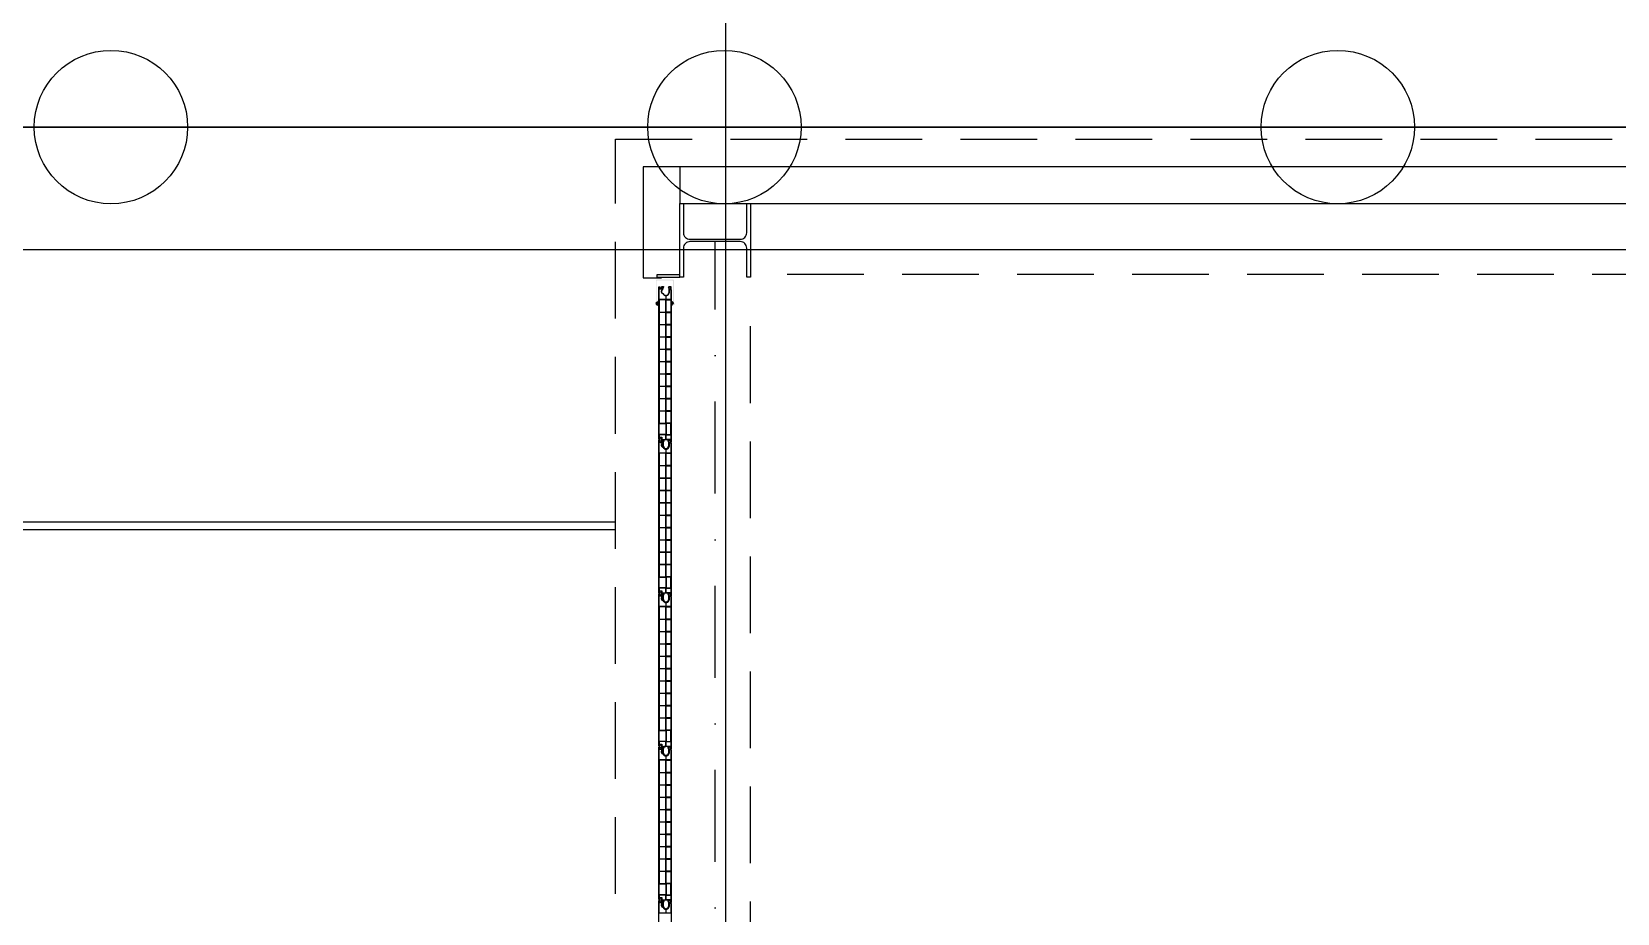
# Model space of a CAD drawing. Header units: millimetres. Extents: x -10134 to 185601, y -10232 to 93662.
# Drawn here: x 27921 to 33090, y 85847 to 88721 of the extents above; entities that cross this region are included whole.
import ezdxf

# ---------------------------------------------------------------- set-up
doc = ezdxf.new("R2010")
doc.units = ezdxf.units.MM
doc.header["$LTSCALE"] = 100
doc.linetypes.add('B0302', pattern=[6, 3, -1.5, 0, -1.5])
doc.linetypes.add('B0403', pattern=[3.75, 2.5, -1.25])
for name, color, linetype in [('A--L21', 8, 'Continuous'), ('A--L28', 8, 'Continuous'), ('AL$7A---_STRAMIEN', 1, 'Continuous'), ('AL22----', 8, 'Continuous'), ('Terreinsituatie', 7, 'Continuous')]:
    doc.layers.add(name, color=color, linetype=linetype)
pattern_1 = [(135, (30079.8289, 87714.69243), (0.3535534, 0.3535534), []), (45, (30079.8289, 87714.69243), (1.0606602, 0.3535534), [1.25, -0.75])]

msp = doc.modelspace()

# ---------------------------------------------------------------- hatches: boundary and pattern name
at = {"layer": 'A--L21'}
h = msp.add_hatch(dxfattribs=at)
h.set_pattern_fill('ANSI33', color=256, scale=4, angle=-90, style=0)
h.set_pattern_definition([(135, (30079.8289, 87714.6924), (0.7071068, 0.7071068), []), (135, (30079.1218, 87714.6924), (0.7071068, 0.7071068), [0.5, -0.25])])
edge = h.paths.add_edge_path()
edge.add_arc((29977.1, 87912.6), 0.2, 90, 135.0013, ccw=False)
edge.add_line((29977.1, 87912.8), (29985.1, 87912.8))
edge.add_arc((29985.1, 87912.6), 0.2, 45.0005, 90, ccw=False)
edge.add_line((29985.3, 87912.7), (29985.4, 87912.6))
edge.add_arc((29985.5, 87912.8), 0.2, 225.0005, 314.9995)
edge.add_line((29985.7, 87912.6), (29985.8, 87912.7))
edge.add_arc((29985.9, 87912.6), 0.2, 90, 134.9995, ccw=False)
edge.add_line((29985.9, 87912.8), (29993.9, 87912.8))
edge.add_arc((29993.9, 87912.6), 0.2, 44.9987, 90, ccw=False)
edge.add_line((29994.1, 87912.7), (29994.5, 87912.3))
edge.add_arc((29994.6, 87912.5), 0.2, 224.9987, 270)
edge.add_line((29994.6, 87912.3), (30003.4, 87912.3))
edge.add_arc((30003.4, 87912.5), 0.2, 270, 314.9995)
edge.add_line((30003.6, 87912.3), (30004, 87912.7))
edge.add_arc((30004.1, 87912.6), 0.2, 90, 134.9995, ccw=False)
edge.add_line((30004.1, 87912.8), (30013.8, 87912.8))
edge.add_arc((30013.8, 87912.6), 0.2, 0, 90, ccw=False)
edge.add_line((30014, 87912.6), (30014, 87833))
edge.add_arc((30013.8, 87833), 0.2, -90, 0, ccw=False)
edge.add_line((30013.8, 87832.8), (30009.5, 87832.8))
edge.add_arc((30009.5, 87833), 0.2, 180, 270, ccw=False)
edge.add_line((30009.3, 87833), (30009.3, 87835.6))
edge.add_arc((30009.5, 87835.6), 0.2, 90, 180, ccw=False)
edge.add_line((30009.5, 87835.8), (30010.1, 87835.8))
edge.add_arc((30010.1, 87835.6), 0.2, 0, 90, ccw=False)
edge.add_line((30010.3, 87835.6), (30010.3, 87834.5))
edge.add_arc((30010.5, 87834.5), 0.2, 180, 270)
edge.add_line((30010.5, 87834.3), (30012.3, 87834.3))
edge.add_arc((30012.3, 87834.5), 0.2, 270, 360)
edge.add_line((30012.5, 87834.5), (30012.5, 87839.6))
edge.add_arc((30012.3, 87839.6), 0.2, 360, 450)
edge.add_line((30012.3, 87839.8), (30010.5, 87839.8))
edge.add_arc((30010.5, 87839.6), 0.2, 90, 180)
edge.add_line((30010.3, 87839.6), (30010.3, 87838.5))
edge.add_arc((30010.1, 87838.5), 0.2, -90, 0, ccw=False)
edge.add_line((30010.1, 87838.3), (30009.5, 87838.3))
edge.add_arc((30009.5, 87838.5), 0.2, 180, 270, ccw=False)
edge.add_line((30009.3, 87838.5), (30009.3, 87842.6))
edge.add_arc((30009.5, 87842.6), 0.2, 90, 180, ccw=False)
edge.add_line((30009.5, 87842.8), (30010.1, 87842.8))
edge.add_arc((30010.1, 87842.6), 0.2, 0, 90, ccw=False)
edge.add_line((30010.3, 87842.6), (30010.3, 87841.5))
edge.add_arc((30010.5, 87841.5), 0.2, 180, 270)
edge.add_line((30010.5, 87841.3), (30011.8, 87841.3))
edge.add_arc((30011.8, 87841.5), 0.2, 270, 360)
edge.add_line((30012, 87841.5), (30012, 87908.9))
edge.add_arc((30011.8, 87908.9), 0.2, 0, 45.0004)
edge.add_line((30012, 87909), (30010.3, 87910.7))
edge.add_arc((30010.1, 87910.6), 0.2, 45.0004, 90)
edge.add_line((30010.1, 87910.8), (29960.9, 87910.8))
edge.add_arc((29960.9, 87910.6), 0.2, 90, 135)
edge.add_line((29960.8, 87910.7), (29959.1, 87909))
edge.add_arc((29959.2, 87908.9), 0.2, 135, 180)
edge.add_line((29959, 87908.9), (29959, 87841.5))
edge.add_arc((29959.2, 87841.5), 0.2, 180, 270)
edge.add_line((29959.2, 87841.3), (29960.3, 87841.3))
edge.add_arc((29960.3, 87841.5), 0.2, 270, 360)
edge.add_line((29960.5, 87841.5), (29960.5, 87842.6))
edge.add_arc((29960.7, 87842.6), 0.2, 90, 180, ccw=False)
edge.add_line((29960.7, 87842.8), (29961.3, 87842.8))
edge.add_arc((29961.3, 87842.6), 0.2, 0, 90, ccw=False)
edge.add_line((29961.5, 87842.6), (29961.5, 87840))
edge.add_arc((29961.3, 87840), 0.2, -90, 0, ccw=False)
edge.add_line((29961.3, 87839.8), (29960.7, 87839.8))
edge.add_arc((29960.7, 87839.6), 0.2, 90, 180)
edge.add_line((29960.5, 87839.6), (29960.5, 87834))
edge.add_arc((29960.7, 87834), 0.2, 180.0068, 320.5866)
edge.add_line((29960.9, 87833.8), (29961.2, 87834.2))
edge.add_arc((29961.3, 87834.1), 0.2, 0.0012, 140.5811, ccw=False)
edge.add_line((29961.5, 87834.1), (29961.5, 87833))
edge.add_arc((29961.3, 87833), 0.2, -90, 0, ccw=False)
edge.add_line((29961.3, 87832.8), (29959.2, 87832.8))
edge.add_arc((29959.2, 87833), 0.2, 180, 270, ccw=False)
edge.add_line((29959, 87833), (29959, 87839.6))
edge.add_arc((29958.8, 87839.6), 0.2, 360, 450)
edge.add_line((29958.8, 87839.8), (29957.2, 87839.8))
edge.add_arc((29957.2, 87840), 0.2, 180, 270, ccw=False)
edge.add_line((29957, 87840), (29957, 87912.6))
edge.add_arc((29957.2, 87912.6), 0.2, 90, 180, ccw=False)
edge.add_line((29957.2, 87912.8), (29966.9, 87912.8))
edge.add_arc((29966.9, 87912.6), 0.2, 45.0003, 90, ccw=False)
edge.add_line((29967.1, 87912.7), (29967.5, 87912.3))
edge.add_arc((29967.6, 87912.5), 0.2, 225.0003, 270)
edge.add_line((29967.6, 87912.3), (29976.4, 87912.3))
edge.add_arc((29976.4, 87912.5), 0.2, 270, 315.0013)
edge.add_line((29976.6, 87912.3), (29977, 87912.7))
h = msp.add_hatch(dxfattribs=at)
h.set_pattern_fill('ANSI38', color=256, scale=4, angle=-90, style=0)
h.set_pattern_definition(pattern_1)
edge = h.paths.add_edge_path()
edge.add_arc((29963.9, 87831.7), 0.8, 180, 281.7228, ccw=False)
edge.add_line((29963.1, 87831.7), (29963.1, 87836.1))
edge.add_arc((29964.1, 87836.1), 1, 121.2319, 180, ccw=False)
edge.add_line((29963.6, 87837), (29964.7, 87841.6))
edge.add_arc((29964.1, 87843.5), 2, 287.6964, 360)
edge.add_arc((29965.6, 87843.5), 0.52, 2.1717, 175.8146)
edge.add_arc((29963.8, 87844), 1.37, 275.3959, 340.3967, ccw=False)
edge.add_arc((29972.6, 87834.7), 11.8, 137.6396, 180.4908)
edge.add_arc((29961, 87834.5), 0.202, 166.3325, 323.6607)
edge.add_line((29961.2, 87834.4), (29961.3, 87834.6))
edge.add_arc((29961.4, 87834.5), 0.2, 0, 141.3572, ccw=False)
edge.add_line((29961.6, 87834.5), (29961.6, 87832.7))
edge.add_arc((29961.4, 87832.7), 0.2, -90, 0, ccw=False)
edge.add_line((29961.4, 87832.5), (29959.7, 87832.5))
edge.add_arc((29959.5, 87833.6), 1.09, 158.6265, 279.1681, ccw=False)
edge.add_arc((29949.4, 87836.8), 9.57, 343.2293, 371.3116)
edge.add_arc((29958.5, 87838.5), 0.3, 17.1577, 90)
edge.add_line((29958.5, 87838.8), (29957.6, 87838.8))
edge.add_arc((29957.6, 87838.4), 0.4, 87.7835, 170.8473)
edge.add_line((29957.2, 87838.5), (29957, 87832.8))
edge.add_arc((29959, 87832.8), 2, 179.9852, 261.4074)
edge.add_line((29958.7, 87830.8), (29961.9, 87830.7))
edge.add_arc((29961.9, 87828.7), 2, 51.4159, 89.4872, ccw=False)
edge.add_line((29963.1, 87830.2), (29965.5, 87824.9))
edge.add_arc((29965.8, 87825.2), 0.4, 227.7041, 412.9707)
edge.add_line((29966, 87825.5), (29964.1, 87831))
h = msp.add_hatch(dxfattribs=at)
h.set_pattern_fill('ANSI38', color=256, scale=4, angle=-90, style=0)
h.set_pattern_definition(pattern_1)
edge = h.paths.add_edge_path(flags=16)
edge.add_line((30009.6, 87837.6), (30010.8, 87837.6))
edge.add_arc((30010.8, 87837), 0.6, -90, 90, ccw=False)
edge.add_line((30010.8, 87836.4), (30009.6, 87836.4))
edge.add_arc((30009.6, 87837), 0.6, 90, 270, ccw=False)
edge = h.paths.add_edge_path()
edge.add_arc((30006.5, 87840.5), 0.2, 117.2079, 232.6811, ccw=False)
edge.add_line((30006.4, 87840.7), (30007.5, 87841.3))
edge.add_line((30007.5, 87841.3), (30009.3, 87841.3))
edge.add_line((30009.3, 87841.3), (30009.3, 87838.9))
edge.add_arc((30009.3, 87838.6), 0.3, 90, 270)
edge.add_line((30009.3, 87838.3), (30010.8, 87838.3))
edge.add_arc((30010.8, 87838.5), 0.2, 270, 328.5358)
edge.add_line((30010.9, 87838.4), (30011, 87838.7))
edge.add_arc((30011.2, 87838.7), 0.2, 38.9084, 158.4165, ccw=False)
edge.add_line((30011.4, 87838.8), (30012, 87837.6))
edge.add_arc((30011.2, 87837), 1, 0, 37.8384, ccw=False)
edge.add_arc((30011.2, 87837), 1, -37.8384, 0, ccw=False)
edge.add_line((30012, 87836.4), (30011.4, 87835.2))
edge.add_arc((30011.2, 87835.4), 0.2, 201.5835, 321.0916, ccw=False)
edge.add_line((30011, 87835.3), (30010.9, 87835.7))
edge.add_arc((30010.8, 87835.6), 0.2, 31.4642, 90)
edge.add_line((30010.8, 87835.8), (30009.3, 87835.8))
edge.add_arc((30009.3, 87835.5), 0.3, 90, 270)
edge.add_line((30009.3, 87835.2), (30009.3, 87833))
edge.add_line((30009.3, 87833), (30006.6, 87827.8))
edge.add_arc((30006.4, 87828.2), 0.4, 131.0631, 305.8028, ccw=False)
edge.add_line((30006.1, 87828.5), (30006.8, 87833.1))
edge.add_arc((30005.9, 87834.1), 1.4, 313.6258, 407.8227)
edge.add_line((30006.8, 87835.2), (30006, 87836.1))
edge.add_arc((30006.2, 87836.3), 0.3, 66.9851, 224.0274, ccw=False)
edge.add_line((30006.4, 87836.6), (30007.1, 87835.8))
edge.add_arc((30007.3, 87836), 0.2, 229.0045, 360)
edge.add_line((30007.5, 87836), (30007.5, 87837.2))
edge.add_arc((30007.3, 87837.2), 0.2, 360, 417.3588)
edge.add_line((30007.4, 87837.3), (30006.4, 87838.1))
edge.add_arc((30006.5, 87838.3), 0.2, 126.9463, 233.7597, ccw=False)
edge.add_line((30006.4, 87838.4), (30007.4, 87839.2))
edge.add_arc((30007.3, 87839.4), 0.2, 293.1061, 426.8939)
edge.add_line((30007.4, 87839.6), (30006.4, 87840.3))

# ---------------------------------------------------------------- linework, layer by layer
at = {"layer": 'A--L21', "linetype": 'B0403'}
for p, q in [((29824, 88370.6), (54454.5, 88370.6)), ((29824, 17660.6), (29824, 88370.6)), ((30384, 87930.6), (53384, 87930.6)), ((30264, 45510.6), (30264, 87810.6))]:
    msp.add_line(p, q, dxfattribs=at)
at = {"layer": 'A--L21'}
msp.add_line((30014, 87833.1), (30014, 87834.3), dxfattribs=at)
msp.add_lwpolyline([(30034, 88280.6), (29914, 88280.6), (29914, 87918.6), (29974, 87918.6)], dxfattribs=at)
for points in [[(54454.5, 88280.6), (30034, 88280.6), (30034, 88160.6), (54454.5, 88160.6)], [(29959, 87920.6), (30034, 87920.6), (30034, 87928.6), (29959, 87928.6)], [(29988.4, 87846.8), (29966.3, 87846.8), (29966.3, 87806.6), (29988.4, 87806.6)], [(30005, 87806.6), (29989, 87806.6), (29989, 87846.8), (30005, 87846.8)], [(29988.4, 87805.6), (29966.3, 87805.6), (29966.3, 87766.4), (29988.4, 87766.4)], [(30005, 87766.4), (29989, 87766.4), (29989, 87805.6), (30005, 87805.6)], [(29988.4, 87765.4), (29966.3, 87765.4), (29966.3, 87726.2), (29988.4, 87726.2)], [(30005, 87726.2), (29989, 87726.2), (29989, 87765.4), (30005, 87765.4)], [(29988.4, 87725.2), (29966.3, 87725.2), (29966.3, 87685.9), (29988.4, 87685.9)], [(29988.4, 87684.9), (29966.3, 87684.9), (29966.3, 87645.7), (29988.4, 87645.7)], [(30005, 87685.9), (29989, 87685.9), (29989, 87725.2), (30005, 87725.2)], [(30005, 87645.7), (29989, 87645.7), (29989, 87684.9), (30005, 87684.9)], [(29988.4, 87644.7), (29966.3, 87644.7), (29966.3, 87605.5), (29988.4, 87605.5)], [(30005, 87605.5), (29989, 87605.5), (29989, 87644.7), (30005, 87644.7)], [(29988.4, 87604.5), (29966.3, 87604.5), (29966.3, 87565.3), (29988.4, 87565.3)], [(30005, 87565.3), (29989, 87565.3), (29989, 87604.5), (30005, 87604.5)], [(29988.4, 87564.3), (29966.3, 87564.3), (29966.3, 87525.1), (29988.4, 87525.1)], [(29988.4, 87524), (29966.3, 87524), (29966.3, 87484.8), (29988.4, 87484.8)], [(30005, 87525.1), (29989, 87525.1), (29989, 87564.3), (30005, 87564.3)], [(30005, 87484.8), (29989, 87484.8), (29989, 87524), (30005, 87524)], [(29988.4, 87483.8), (29966.3, 87483.8), (29966.3, 87444.6), (29988.4, 87444.6)], [(30005, 87444.6), (29989, 87444.6), (29989, 87483.8), (30005, 87483.8)], [(29966.3, 87407.9), (29966.3, 87443.6), (29988.4, 87443.6), (29988.4, 87407.9)], [(30005, 87443.6), (29989, 87443.6), (29989, 87407.9), (30005, 87407.9)], [(30005, 87391.6), (29989, 87391.6), (29989, 87406.9), (30005, 87406.9)], [(29988.4, 87346.6), (29966.3, 87346.6), (29966.3, 87306.4), (29988.4, 87306.4)], [(30005, 87306.4), (29989, 87306.4), (29989, 87346.6), (30005, 87346.6)], [(29988.4, 87305.3), (29966.3, 87305.3), (29966.3, 87266.1), (29988.4, 87266.1)], [(29988.4, 87265.1), (29966.3, 87265.1), (29966.3, 87225.9), (29988.4, 87225.9)], [(30005, 87266.1), (29989, 87266.1), (29989, 87305.3), (30005, 87305.3)], [(30005, 87225.9), (29989, 87225.9), (29989, 87265.1), (30005, 87265.1)], [(29988.4, 87224.9), (29966.3, 87224.9), (29966.3, 87185.7), (29988.4, 87185.7)], [(30005, 87185.7), (29989, 87185.7), (29989, 87224.9), (30005, 87224.9)], [(29988.4, 87184.7), (29966.3, 87184.7), (29966.3, 87145.5), (29988.4, 87145.5)], [(30005, 87145.5), (29989, 87145.5), (29989, 87184.7), (30005, 87184.7)], [(29988.4, 87144.4), (29966.3, 87144.4), (29966.3, 87105.2), (29988.4, 87105.2)], [(30005, 87105.2), (29989, 87105.2), (29989, 87144.4), (30005, 87144.4)], [(29988.4, 87104.2), (29966.3, 87104.2), (29966.3, 87065), (29988.4, 87065)], [(29988.4, 87064), (29966.3, 87064), (29966.3, 87024.8), (29988.4, 87024.8)], [(30005, 87065), (29989, 87065), (29989, 87104.2), (30005, 87104.2)], [(30005, 87024.8), (29989, 87024.8), (29989, 87064), (30005, 87064)], [(29988.4, 87023.8), (29966.3, 87023.8), (29966.3, 86984.6), (29988.4, 86984.6)], [(30005, 86984.6), (29989, 86984.6), (29989, 87023.8), (30005, 87023.8)], [(29988.4, 86983.6), (29966.3, 86983.6), (29966.3, 86944.3), (29988.4, 86944.3)], [(30005, 86944.3), (29989, 86944.3), (29989, 86983.6), (30005, 86983.6)], [(29966.3, 86907.6), (29966.3, 86943.3), (29988.4, 86943.3), (29988.4, 86907.6)], [(30005, 86943.3), (29989, 86943.3), (29989, 86907.6), (30005, 86907.6)], [(30005, 86891.3), (29989, 86891.3), (29989, 86906.6), (30005, 86906.6)], [(29988.4, 86846.6), (29966.3, 86846.6), (29966.3, 86806.4), (29988.4, 86806.4)], [(29988.4, 86805.3), (29966.3, 86805.3), (29966.3, 86766.1), (29988.4, 86766.1)], [(30005, 86806.4), (29989, 86806.4), (29989, 86846.6), (30005, 86846.6)], [(30005, 86766.1), (29989, 86766.1), (29989, 86805.3), (30005, 86805.3)], [(29988.4, 86765.1), (29966.3, 86765.1), (29966.3, 86725.9), (29988.4, 86725.9)], [(30005, 86725.9), (29989, 86725.9), (29989, 86765.1), (30005, 86765.1)], [(29988.4, 86724.9), (29966.3, 86724.9), (29966.3, 86685.7), (29988.4, 86685.7)], [(30005, 86685.7), (29989, 86685.7), (29989, 86724.9), (30005, 86724.9)], [(29988.4, 86684.7), (29966.3, 86684.7), (29966.3, 86645.5), (29988.4, 86645.5)], [(29988.4, 86644.4), (29966.3, 86644.4), (29966.3, 86605.2), (29988.4, 86605.2)], [(30005, 86645.5), (29989, 86645.5), (29989, 86684.7), (30005, 86684.7)], [(30005, 86605.2), (29989, 86605.2), (29989, 86644.4), (30005, 86644.4)], [(29988.4, 86604.2), (29966.3, 86604.2), (29966.3, 86565), (29988.4, 86565)], [(30005, 86565), (29989, 86565), (29989, 86604.2), (30005, 86604.2)], [(29988.4, 86564), (29966.3, 86564), (29966.3, 86524.8), (29988.4, 86524.8)], [(30005, 86524.8), (29989, 86524.8), (29989, 86564), (30005, 86564)], [(29988.4, 86523.8), (29966.3, 86523.8), (29966.3, 86484.6), (29988.4, 86484.6)], [(30005, 86484.6), (29989, 86484.6), (29989, 86523.8), (30005, 86523.8)], [(29988.4, 86483.6), (29966.3, 86483.6), (29966.3, 86444.3), (29988.4, 86444.3)], [(29966.3, 86407.6), (29966.3, 86443.3), (29988.4, 86443.3), (29988.4, 86407.6)], [(30005, 86444.3), (29989, 86444.3), (29989, 86483.6), (30005, 86483.6)], [(30005, 86443.3), (29989, 86443.3), (29989, 86407.6), (30005, 86407.6)], [(30005, 86391.3), (29989, 86391.3), (29989, 86406.6), (30005, 86406.6)], [(29988.4, 86346.6), (29966.3, 86346.6), (29966.3, 86306.4), (29988.4, 86306.4)], [(30005, 86306.4), (29989, 86306.4), (29989, 86346.6), (30005, 86346.6)], [(29988.4, 86305.3), (29966.3, 86305.3), (29966.3, 86266.1), (29988.4, 86266.1)], [(30005, 86266.1), (29989, 86266.1), (29989, 86305.3), (30005, 86305.3)], [(29988.4, 86265.1), (29966.3, 86265.1), (29966.3, 86225.9), (29988.4, 86225.9)], [(30005, 86225.9), (29989, 86225.9), (29989, 86265.1), (30005, 86265.1)], [(29988.4, 86224.9), (29966.3, 86224.9), (29966.3, 86185.7), (29988.4, 86185.7)], [(29988.4, 86184.7), (29966.3, 86184.7), (29966.3, 86145.5), (29988.4, 86145.5)], [(30005, 86185.7), (29989, 86185.7), (29989, 86224.9), (30005, 86224.9)], [(30005, 86145.5), (29989, 86145.5), (29989, 86184.7), (30005, 86184.7)], [(29988.4, 86144.4), (29966.3, 86144.4), (29966.3, 86105.2), (29988.4, 86105.2)], [(30005, 86105.2), (29989, 86105.2), (29989, 86144.4), (30005, 86144.4)], [(29988.4, 86104.2), (29966.3, 86104.2), (29966.3, 86065), (29988.4, 86065)], [(30005, 86065), (29989, 86065), (29989, 86104.2), (30005, 86104.2)], [(29988.4, 86064), (29966.3, 86064), (29966.3, 86024.8), (29988.4, 86024.8)], [(29988.4, 86023.8), (29966.3, 86023.8), (29966.3, 85984.6), (29988.4, 85984.6)], [(30005, 86024.8), (29989, 86024.8), (29989, 86064), (30005, 86064)], [(30005, 85984.6), (29989, 85984.6), (29989, 86023.8), (30005, 86023.8)], [(29988.4, 85983.6), (29966.3, 85983.6), (29966.3, 85944.3), (29988.4, 85944.3)], [(30005, 85944.3), (29989, 85944.3), (29989, 85983.6), (30005, 85983.6)], [(29966.3, 85907.6), (29966.3, 85943.3), (29988.4, 85943.3), (29988.4, 85907.6)], [(30005, 85943.3), (29989, 85943.3), (29989, 85907.6), (30005, 85907.6)], [(30005, 85891.3), (29989, 85891.3), (29989, 85906.6), (30005, 85906.6)]]:
    msp.add_lwpolyline(points, close=True, dxfattribs=at)
for points in [[(29977.7, 87879.4, 0.786352), (29979.8, 87867.5, -0.289246), (29980, 87867.4, 0.649582), (29997.3, 87866.7, 0.228645), (29997.8, 87886.3, -0.241202), (29998, 87889.9, -0.267949), (29999.7, 87890.8), (30003.2, 87890.8, -0.414214), (30004.8, 87889.3), (30004.8, 87879.6), (30006, 87879.6), (30006, 87382.4), (30005, 87382.4), (30005, 87390.6), (29998.7, 87390.6, 0.614899), (29996.9, 87387, -0.235201), (29997.2, 87366.8, -0.299118), (29988.8, 87361.3, -0.299118), (29980.5, 87366.8, -0.235201), (29980.7, 87387, 0.614899), (29978.9, 87390.6), (29974.9, 87390.6), (29974.9, 87398), (29969.7, 87398, 0.538226), (29968.4, 87395.8, 0.051879), (29969.6, 87394.6, -0.668905), (29968.4, 87392.1), (29965.3, 87392.1), (29965.3, 87889.3), (29968.2, 87889.3, -0.615588), (29969.5, 87886.9, 0.001528), (29968.6, 87885.8, 0.603288), (29969.6, 87883.5), (29974.7, 87883.5, 0.414214), (29974.9, 87883.7), (29974.9, 87890.6, -0.414214), (29975.1, 87890.8), (29978.9, 87890.8, -0.230022), (29980.3, 87890.1, -0.182419), (29980.4, 87888.7, 0.086574), (29977.9, 87879.6)], [(29998.2, 87866.2, 0.228645), (29998.8, 87886.7, -0.106177), (29998.5, 87887.9, -0.414214), (30000.4, 87889.8), (30002.2, 87889.8, -0.414214), (30003.8, 87888.3), (30003.8, 87878.6), (30005, 87878.6), (30005, 87873.5), (30005, 87847.9), (29989, 87847.9), (29989, 87860.4, 0.279737), (29998.2, 87866.2)], [(29977.7, 87379.2, 0.786352), (29979.8, 87367.3, -0.289246), (29980, 87367.1, 0.649582), (29997.3, 87366.4, 0.228645), (29997.8, 87386, -0.241202), (29998, 87389.6, -0.267949), (29999.7, 87390.6), (30003.2, 87390.6, -0.414214), (30004.8, 87389.1), (30004.8, 87379.4), (30006, 87379.4), (30006, 86882.2), (30005, 86882.2), (30005, 86890.3), (29998.7, 86890.3, 0.614899), (29996.9, 86886.8, -0.235201), (29997.2, 86866.5, -0.299118), (29988.8, 86861, -0.299118), (29980.5, 86866.5, -0.235201), (29980.7, 86886.8, 0.614899), (29978.9, 86890.3), (29974.9, 86890.3), (29974.9, 86897.7), (29969.7, 86897.7, 0.538226), (29968.4, 86895.5, 0.051879), (29969.6, 86894.4, -0.668905), (29968.4, 86891.9), (29965.3, 86891.9), (29965.3, 87389.1), (29968.2, 87389.1, -0.615588), (29969.5, 87386.7, 0.001528), (29968.6, 87385.5, 0.603288), (29969.6, 87383.2), (29974.7, 87383.2, 0.414214), (29974.9, 87383.4), (29974.9, 87390.4, -0.414214), (29975.1, 87390.6), (29978.9, 87390.6, -0.230022), (29980.3, 87389.8, -0.182419), (29980.4, 87388.5, 0.086574), (29977.9, 87379.3)], [(29981.5, 87367.2, 0.299118), (29988.8, 87362.3, 0.299118), (29996.2, 87367.2, 0.232962), (29996.1, 87386.4, -0.291468), (29995.9, 87389.9, 0.569521), (29995.5, 87390.6), (29982.2, 87390.6, 0.569521), (29981.8, 87389.9, -0.280699), (29981.6, 87386.5, 0.235201), (29981.4, 87367.2, 0.235201)], [(29998.2, 87366, 0.228645), (29998.8, 87386.4, -0.106177), (29998.5, 87387.6, -0.414214), (30000.4, 87389.6), (30002.2, 87389.6, -0.414214), (30003.8, 87388), (30003.8, 87378.4), (30005, 87378.4), (30005, 87373.3), (30005, 87347.6), (29989, 87347.6), (29989, 87360.1, 0.279737), (29998.2, 87366)], [(29977.7, 86879.2, 0.786352), (29979.8, 86867.3, -0.289246), (29980, 86867.1, 0.649582), (29997.3, 86866.4, 0.228645), (29997.8, 86886, -0.241202), (29998, 86889.6, -0.267949), (29999.7, 86890.6), (30003.2, 86890.6, -0.414214), (30004.8, 86889.1), (30004.8, 86879.4), (30006, 86879.4), (30006, 86382.2), (30005, 86382.2), (30005, 86390.3), (29998.7, 86390.3, 0.614899), (29996.9, 86386.8, -0.235201), (29997.2, 86366.5, -0.299118), (29988.8, 86361, -0.299118), (29980.5, 86366.5, -0.235201), (29980.7, 86386.8, 0.614899), (29978.9, 86390.3), (29974.9, 86390.3), (29974.9, 86397.7), (29969.7, 86397.7, 0.538226), (29968.4, 86395.5, 0.051879), (29969.6, 86394.4, -0.668905), (29968.4, 86391.9), (29965.3, 86391.9), (29965.3, 86889.1), (29968.2, 86889.1, -0.615588), (29969.5, 86886.7, 0.001528), (29968.6, 86885.5, 0.603288), (29969.6, 86883.2), (29974.7, 86883.2, 0.414214), (29974.9, 86883.4), (29974.9, 86890.4, -0.414214), (29975.1, 86890.6), (29978.9, 86890.6, -0.230022), (29980.3, 86889.8, -0.182419), (29980.4, 86888.5, 0.086574), (29977.9, 86879.3)], [(29981.5, 86866.9, 0.299118), (29988.8, 86862.1, 0.299118), (29996.2, 86866.9, 0.232962), (29996.1, 86886.2, -0.291468), (29995.9, 86889.6, 0.569521), (29995.5, 86890.3), (29982.2, 86890.3, 0.569521), (29981.8, 86889.6, -0.280699), (29981.6, 86886.3, 0.235201), (29981.4, 86867, 0.235201)], [(29998.2, 86866, 0.228645), (29998.8, 86886.4, -0.106177), (29998.5, 86887.6, -0.414214), (30000.4, 86889.6), (30002.2, 86889.6, -0.414214), (30003.8, 86888), (30003.8, 86878.4), (30005, 86878.4), (30005, 86873.3), (30005, 86847.6), (29989, 86847.6), (29989, 86860.1, 0.279737), (29998.2, 86866)], [(29977.7, 86379.2, 0.786352), (29979.8, 86367.3, -0.289246), (29980, 86367.1, 0.649582), (29997.3, 86366.4, 0.228645), (29997.8, 86386, -0.241202), (29998, 86389.6, -0.267949), (29999.7, 86390.6), (30003.2, 86390.6, -0.414214), (30004.8, 86389.1), (30004.8, 86379.4), (30006, 86379.4), (30006, 85882.2), (30005, 85882.2), (30005, 85890.3), (29998.7, 85890.3, 0.614899), (29996.9, 85886.8, -0.235201), (29997.2, 85866.5, -0.299118), (29988.8, 85861, -0.299118), (29980.5, 85866.5, -0.235201), (29980.7, 85886.8, 0.614899), (29978.9, 85890.3), (29974.9, 85890.3), (29974.9, 85897.7), (29969.7, 85897.7, 0.538226), (29968.4, 85895.5, 0.051879), (29969.6, 85894.4, -0.668905), (29968.4, 85891.9), (29965.3, 85891.9), (29965.3, 86389.1), (29968.2, 86389.1, -0.615588), (29969.5, 86386.7, 0.001528), (29968.6, 86385.5, 0.603288), (29969.6, 86383.2), (29974.7, 86383.2, 0.414214), (29974.9, 86383.4), (29974.9, 86390.4, -0.414214), (29975.1, 86390.6), (29978.9, 86390.6, -0.230022), (29980.3, 86389.8, -0.182419), (29980.4, 86388.5, 0.086574), (29977.9, 86379.3)], [(29981.5, 86366.9, 0.299118), (29988.8, 86362.1, 0.299118), (29996.2, 86366.9, 0.232962), (29996.1, 86386.2, -0.291468), (29995.9, 86389.6, 0.569521), (29995.5, 86390.3), (29982.2, 86390.3, 0.569521), (29981.8, 86389.6, -0.280699), (29981.6, 86386.3, 0.235201), (29981.4, 86367, 0.235201)], [(29998.2, 86366, 0.228645), (29998.8, 86386.4, -0.106177), (29998.5, 86387.6, -0.414214), (30000.4, 86389.6), (30002.2, 86389.6, -0.414214), (30003.8, 86388), (30003.8, 86378.4), (30005, 86378.4), (30005, 86373.3), (30005, 86347.6), (29989, 86347.6), (29989, 86360.1, 0.279737), (29998.2, 86366)], [(29965.3, 85391.9), (29965.3, 85889.1), (29968.2, 85889.1, -0.615588), (29969.5, 85886.7, 0.001528), (29968.6, 85885.5, 0.603288), (29969.6, 85883.2), (29974.7, 85883.2, 0.414214), (29974.9, 85883.4), (29974.9, 85890.4, -0.414214), (29975.1, 85890.6), (29978.9, 85890.6, -0.230022), (29980.3, 85889.8, -0.182419), (29980.4, 85888.5, 0.086574), (29977.9, 85879.3)], [(29977.7, 85879.2, 0.786352), (29979.8, 85867.3, -0.289246), (29980, 85867.1, 0.649582), (29997.3, 85866.4, 0.228645), (29997.8, 85886, -0.241202), (29998, 85889.6, -0.267949), (29999.7, 85890.6), (30003.2, 85890.6, -0.414214), (30004.8, 85889.1), (30004.8, 85879.4), (30006, 85879.4), (30006, 85382.2)], [(29981.5, 85866.9, 0.299118), (29988.8, 85862.1, 0.299118), (29996.2, 85866.9, 0.232962), (29996.1, 85886.2, -0.291468), (29995.9, 85889.6, 0.569521), (29995.5, 85890.3), (29982.2, 85890.3, 0.569521), (29981.8, 85889.6, -0.280699), (29981.6, 85886.3, 0.235201), (29981.4, 85867, 0.235201)], [(29998.2, 85866, 0.228645), (29998.8, 85886.4, -0.106177), (29998.5, 85887.6, -0.414214), (30000.4, 85889.6), (30002.2, 85889.6, -0.414214), (30003.8, 85888), (30003.8, 85878.4), (30005, 85878.4), (30005, 85873.3), (30005, 85847.6), (29989, 85847.6), (29989, 85860.1, 0.279737), (29998.2, 85866)]]:
    msp.add_lwpolyline(points, format="xyb", dxfattribs=at)
for points in [[(29969.6, 87882.4), (29975.7, 87882.4, 0.414214), (29975.9, 87882.6), (29975.9, 87889.8), (29978.4, 87889.8, -0.552588), (29979.3, 87888.5, 0.086098), (29976.9, 87880.1, 0.731767), (29979.2, 87866.6, 0.283426), (29988.4, 87860.4), (29988.4, 87847.9), (29966.3, 87847.9), (29966.3, 87873.5), (29966.3, 87888.3), (29968.5, 87888.3, -0.695606), (29968.8, 87887.5, 0.105395), (29967.8, 87886.5, 0.031809), (29967.5, 87885.7, 0.53387)], [(29969.7, 87399), (29975.9, 87399), (29975.9, 87391.6), (29988.4, 87391.6), (29988.4, 87406.9), (29966.3, 87406.9), (29966.3, 87393.1), (29968.6, 87393.1, 0.652088), (29968.9, 87393.9, -0.105395), (29967.9, 87394.9, -0.031809), (29967.5, 87395.7, -0.53387)], [(29969.6, 87382.2), (29975.7, 87382.2, 0.414214), (29975.9, 87382.4), (29975.9, 87389.6), (29978.4, 87389.6, -0.552588), (29979.3, 87388.2, 0.086098), (29976.9, 87379.9, 0.731767), (29979.2, 87366.3, 0.283426), (29988.4, 87360.1), (29988.4, 87347.6), (29966.3, 87347.6), (29966.3, 87373.3), (29966.3, 87388), (29968.5, 87388, -0.695606), (29968.8, 87387.3, 0.105395), (29967.8, 87386.3, 0.031809), (29967.5, 87385.4, 0.53387)], [(29969.7, 86898.7), (29975.9, 86898.7), (29975.9, 86891.3), (29988.4, 86891.3), (29988.4, 86906.6), (29966.3, 86906.6), (29966.3, 86892.9), (29968.6, 86892.9, 0.652088), (29968.9, 86893.6, -0.105395), (29967.9, 86894.6, -0.031809), (29967.5, 86895.5, -0.53387)], [(29969.6, 86882.2), (29975.7, 86882.2, 0.414214), (29975.9, 86882.4), (29975.9, 86889.6), (29978.4, 86889.6, -0.552588), (29979.3, 86888.2, 0.086098), (29976.9, 86879.9, 0.731767), (29979.2, 86866.3, 0.283426), (29988.4, 86860.1), (29988.4, 86847.6), (29966.3, 86847.6), (29966.3, 86873.3), (29966.3, 86888), (29968.5, 86888, -0.695606), (29968.8, 86887.3, 0.105395), (29967.8, 86886.3, 0.031809), (29967.5, 86885.4, 0.53387)], [(29969.7, 86398.7), (29975.9, 86398.7), (29975.9, 86391.3), (29988.4, 86391.3), (29988.4, 86406.6), (29966.3, 86406.6), (29966.3, 86392.9), (29968.6, 86392.9, 0.652088), (29968.9, 86393.6, -0.105395), (29967.9, 86394.6, -0.031809), (29967.5, 86395.5, -0.53387)], [(29969.6, 86382.2), (29975.7, 86382.2, 0.414214), (29975.9, 86382.4), (29975.9, 86389.6), (29978.4, 86389.6, -0.552588), (29979.3, 86388.2, 0.086098), (29976.9, 86379.9, 0.731767), (29979.2, 86366.3, 0.283426), (29988.4, 86360.1), (29988.4, 86347.6), (29966.3, 86347.6), (29966.3, 86373.3), (29966.3, 86388), (29968.5, 86388, -0.695606), (29968.8, 86387.3, 0.105395), (29967.8, 86386.3, 0.031809), (29967.5, 86385.4, 0.53387)], [(29969.7, 85898.7), (29975.9, 85898.7), (29975.9, 85891.3), (29988.4, 85891.3), (29988.4, 85906.6), (29966.3, 85906.6), (29966.3, 85892.9), (29968.6, 85892.9, 0.652088), (29968.9, 85893.6, -0.105395), (29967.9, 85894.6, -0.031809), (29967.5, 85895.5, -0.53387)], [(29969.6, 85882.2), (29975.7, 85882.2, 0.414214), (29975.9, 85882.4), (29975.9, 85889.6), (29978.4, 85889.6, -0.552588), (29979.3, 85888.2, 0.086098), (29976.9, 85879.9, 0.731767), (29979.2, 85866.3, 0.283426), (29988.4, 85860.1), (29988.4, 85847.6), (29966.3, 85847.6), (29966.3, 85873.3), (29966.3, 85888), (29968.5, 85888, -0.695606), (29968.8, 85887.3, 0.105395), (29967.8, 85886.3, 0.031809), (29967.5, 85885.4, 0.53387)]]:
    msp.add_lwpolyline(points, format="xyb", close=True, dxfattribs=at)
at = {"layer": 'A--L21', "linetype": 'Continuous'}
for points in [[(29964.1, 87831, -0.475492), (29963.1, 87831.7), (29963.1, 87836.1, -0.262197), (29963.6, 87837), (29964.7, 87841.6, 0.326385), (29966.1, 87843.5, 0.946007), (29965.1, 87843.5, -0.291477), (29963.9, 87842.6, 0.189183), (29960.8, 87834.6, 0.819425), (29961.2, 87834.4), (29961.3, 87834.6, -0.70907), (29961.6, 87834.5), (29961.6, 87832.7, -0.414214), (29961.4, 87832.5), (29959.7, 87832.5, -0.580505), (29958.5, 87834, 0.123149), (29958.7, 87838.6, 0.328988), (29958.5, 87838.8), (29957.6, 87838.8, 0.379185), (29957.2, 87838.5), (29957, 87832.8, 0.371014), (29958.7, 87830.8), (29961.9, 87830.7, -0.167663), (29963.1, 87830.2), (29965.5, 87824.9, 1.047049), (29966, 87825.5)], [(30006.4, 87840.3, -0.551308), (30006.4, 87840.7), (30007.5, 87841.3), (30009.3, 87841.3), (30009.3, 87838.9, 1), (30009.3, 87838.3), (30010.8, 87838.3, 0.261114), (30010.9, 87838.4), (30011, 87838.7, -0.574492), (30011.4, 87838.8), (30012, 87837.6, -0.166618), (30012.2, 87837, -0.166618), (30012, 87836.4), (30011.4, 87835.2, -0.574492), (30011, 87835.3), (30010.9, 87835.7, 0.261114), (30010.8, 87835.8), (30009.3, 87835.8, 1), (30009.3, 87835.2), (30009.3, 87833), (30006.6, 87827.8, -0.955117), (30006.1, 87828.5), (30006.8, 87833.1, 0.435835), (30006.8, 87835.2), (30006, 87836.1, -0.817342), (30006.4, 87836.6), (30007.1, 87835.8, 0.643194), (30007.5, 87836), (30007.5, 87837.2, 0.255635), (30007.4, 87837.3), (30006.4, 87838.1, -0.503021), (30006.4, 87838.4), (30007.4, 87839.2, 0.660555), (30007.4, 87839.6)], [(30009.6, 87837.6), (30010.8, 87837.6, -1), (30010.8, 87836.4), (30009.6, 87836.4, -1)]]:
    msp.add_lwpolyline(points, format="xyb", close=True, dxfattribs=at)
at = {"layer": 'A--L21'}
for centre in [(29977.7, 87879.6), (29977.7, 87379.4), (29977.7, 86879.4), (29977.7, 86379.4), (29977.7, 85879.4)]:
    msp.add_arc(centre, 0.204, 293.4437, 354.4878, dxfattribs=at)
at = {"layer": 'A--L28', "linetype": 'B0302'}
msp.add_line((30149, 83014.4), (30149, 88036.9), dxfattribs=at)
at = {"layer": 'A--L28'}
msp.add_lwpolyline([(30034, 88160.6), (30046, 88160.6), (30046, 88065.4, 0.414214), (30067, 88044.4), (30231, 88044.4, 0.414214), (30252, 88065.4), (30252, 88160.6), (30264, 88160.6), (30264, 87920.6), (30252, 87920.6), (30252, 88015.9, 0.414214), (30231, 88036.9), (30067, 88036.9, 0.414214), (30046, 88015.9), (30046, 87920.6), (30034, 87920.6)], format="xyb", close=True, dxfattribs=at)
at = {"layer": 'AL$7A---_STRAMIEN'}
for p, q in [((30184, 1020.6), (30184, 92366.9)), ((23948.6, 88010.6), (89647.6, 88010.6))]:
    msp.add_line(p, q, dxfattribs=at)
at = {"layer": 'AL22----'}
for p, q in [((13771.5, 87123.1), (29824, 87123.1)), ((13796.5, 87098.1), (29824, 87098.1))]:
    msp.add_line(p, q, dxfattribs=at)
at = {"layer": 'Terreinsituatie'}
msp.add_lwpolyline([(118584, -4970.3), (118584, -9970.3), (181900.9, -9975.1), (185348.8, 93410.1), (-9883.1, 93410.7), (-9881.8, 88410.1), (169840.2, 88410.1, -0.424012), (179834.7, 78076.8), (177387.3, 4692.7, -0.404505), (167392, -4974)], format="xyb", close=True, dxfattribs=at)
msp.add_lwpolyline([(177064.8, -4974.8), (180179.3, 88410.1), (-4881.8, 88410.1), (-4868.2, -4960.7)], close=True, dxfattribs=at)
at = {"layer": 'Terreinsituatie', "linetype": 'Continuous'}
for points in [[(29912.6, 88410.1), (28445.9, 88410.1)], [(31929.3, 88410.1), (30429.3, 88410.1)], [(33912.6, 88410.1), (32445.9, 88410.1)]]:
    msp.add_lwpolyline(points, dxfattribs=at)
at = {"layer": 'Terreinsituatie'}
for centre in [(28179.3, 88410.1), (30179.3, 88410.1), (32179.3, 88410.1)]:
    msp.add_ellipse(centre, major_axis=(-176.8, 176.8), ratio=1, start_param=0.785398, end_param=7.068583, dxfattribs=at)

doc.saveas('drawing.dxf')
